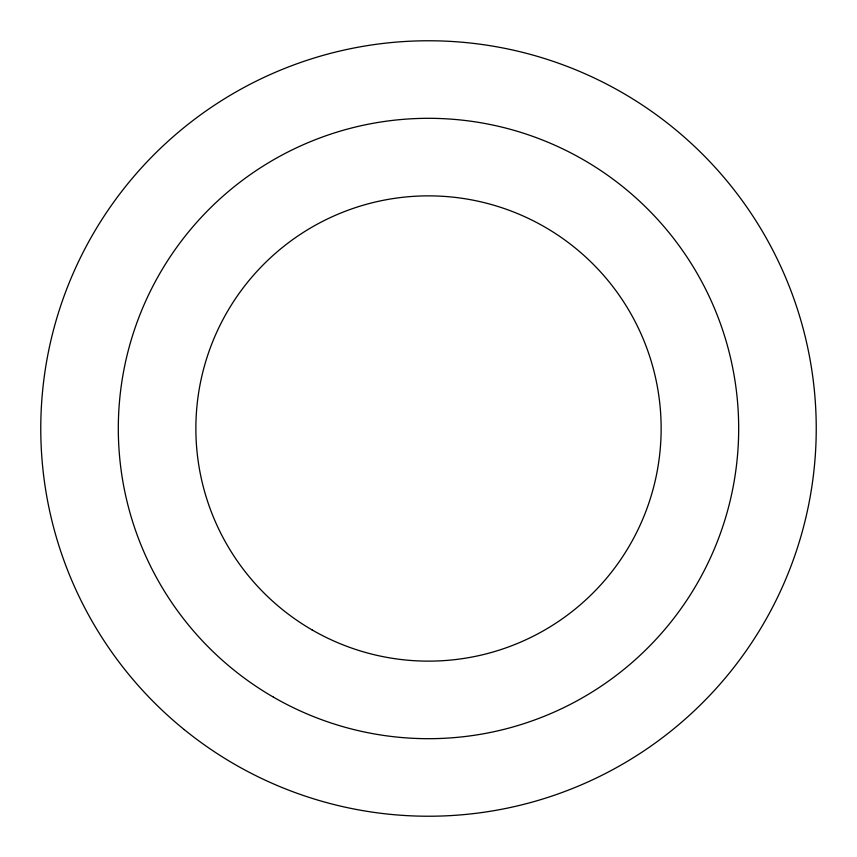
<?xml version="1.0" encoding="UTF-8"?>
<svg xmlns="http://www.w3.org/2000/svg" width="857" height="857" viewBox="0 0 857 857"><rect width="100%" height="100%" fill="white"/><g stroke="black" fill="none" stroke-linecap="round" stroke-linejoin="round"><path stroke-width="1.29" d="M273.404 697.127A310.18 310.18 0 0 0 738.68 428.5A310.18 310.18 0 0 0 273.404 159.873A310.18 310.18 0 0 0 273.404 697.127M312.184 629.97A232.643 232.643 0 0 0 661.143 428.5A232.643 232.643 0 0 0 312.184 227.03A232.643 232.643 0 0 0 312.184 629.97M184.18 729.564A387.728 387.728 0 0 0 811.397 489.561A387.728 387.728 0 0 0 289.934 66.375A387.728 387.728 0 0 0 184.18 729.564"/></g></svg>
